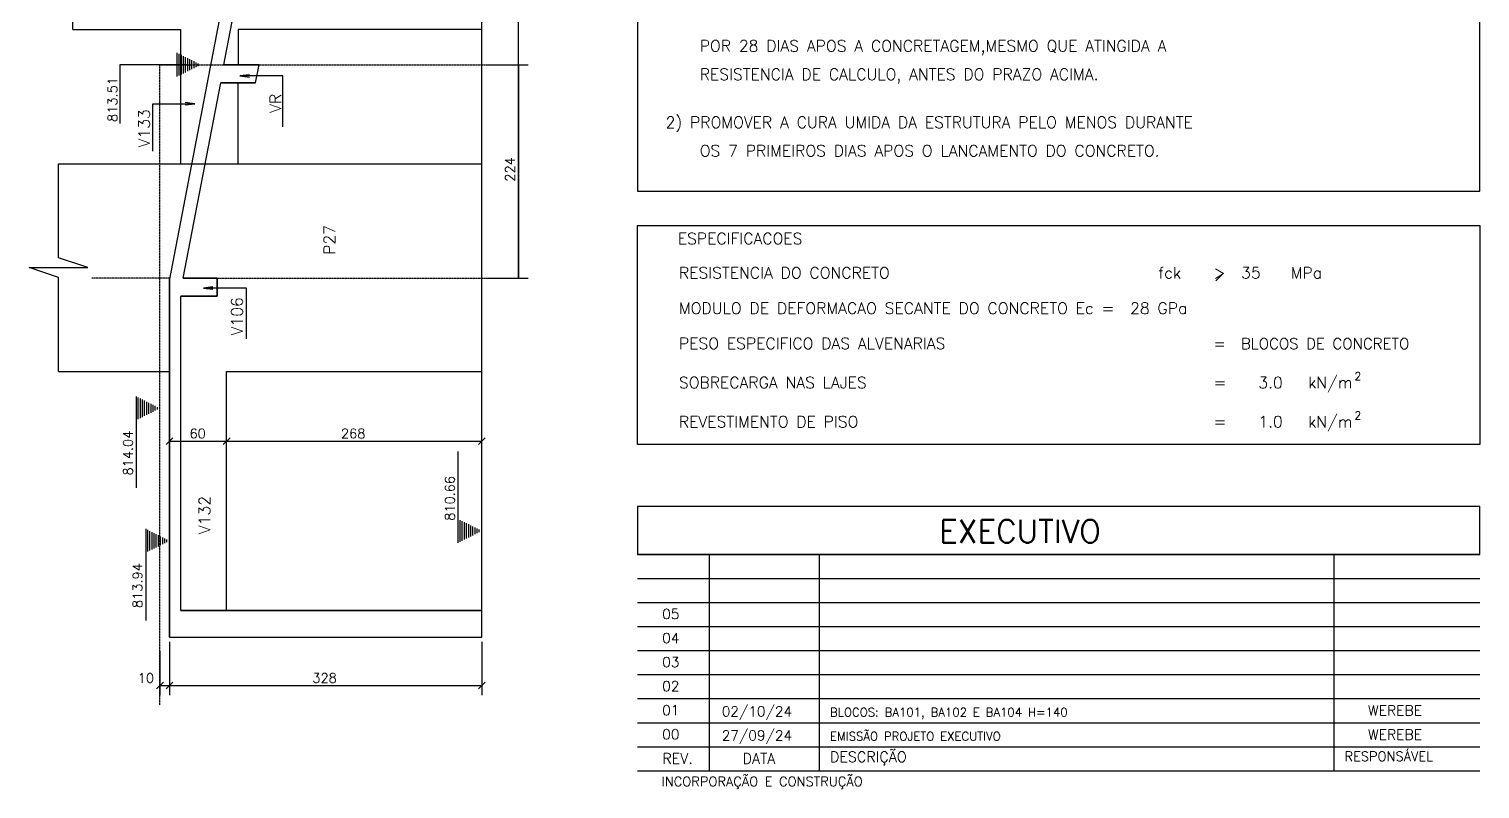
# Model space of a CAD drawing. Extents: x 1310 to 7065, y 666 to 4166.
# Drawn here: x 5491 to 7015, y 1704 to 2502 of the extents above; entities that cross this region are included whole.
import ezdxf

# ---------------------------------------------------------------- set-up
doc = ezdxf.new("R2010")
doc.units = 0
doc.header["$MEASUREMENT"] = 0
doc.linetypes.add('ESTILO_TQS_0005', pattern=[0.4, 0.3, -0.1])
for name, color, linetype in [('1', 1, 'CONTINUOUS'), ('2', 2, 'CONTINUOUS'), ('3', 3, 'CONTINUOUS'), ('6', 6, 'CONTINUOUS'), ('8', 8, 'CONTINUOUS'), ('9', 9, 'CONTINUOUS')]:
    doc.layers.add(name, color=color, linetype=linetype)
doc.styles.get("Standard").update_dxf_attribs({"font": 'ROMANS.SHX'})

msp = doc.modelspace()

# ---------------------------------------------------------------- linework, layer by layer
at = {"layer": '1', "linetype": 'Continuous'}
msp.add_line((7014.456431, 1722.362301), (6130.224573, 1722.362301), dxfattribs=at)
for points in [[(6130.224573, 2331.294051), (7014.713088, 2331.294051), (7014.713088, 2575.353036), (6130.224573, 2575.353036), (6130.224573, 2331.294051)], [(6130.224573, 2295.371755), (7014.713088, 2295.371755), (7014.713088, 2065.333663), (6130.224573, 2065.333663), (6130.224573, 2295.371755)]]:
    msp.add_lwpolyline(points, dxfattribs=at)
at = {"layer": '2', "linetype": 'Continuous'}
for p, q in [((5635.168152, 2065.362114), (5642.23922, 2072.433182)), ((5695.168152, 2065.362114), (5702.23922, 2072.433182)), ((5695.168152, 2065.362114), (5702.23922, 2072.433182)), ((5963.168152, 2065.362114), (5970.23922, 2072.433182)), ((5625.168152, 1808.64051), (5632.23922, 1815.711578)), ((5635.168152, 1808.64051), (5642.23922, 1815.711578)), ((5635.168152, 1808.64051), (5642.23922, 1815.711578)), ((5963.168152, 1808.64051), (5970.23922, 1815.711578))]:
    msp.add_line(p, q, dxfattribs=at)
at = {"layer": '3', "linetype": 'Continuous'}
for p, q in [((5537.040329, 2501.0645), (5650.703686, 2501.0645)), ((5650.703686, 2360.0645), (5650.703686, 2501.0645)), ((5646.674235, 2451.634855), (5646.674235, 2476.634879)), ((5648.903854, 2452.749653), (5648.903854, 2475.520129)), ((5651.133402, 2453.86445), (5651.133402, 2474.405331)), ((5653.362997, 2454.979248), (5653.362997, 2473.290581)), ((5655.592544, 2456.093998), (5655.592544, 2472.175784)), ((5657.822092, 2457.208795), (5657.822139, 2471.060986)), ((5660.051687, 2458.323593), (5660.051687, 2469.946236)), ((5662.281294, 2459.43839), (5662.281246, 2468.831439)), ((5656.657798, 2464.134879), (5586.419449, 2464.134879)), ((5586.419449, 2464.134879), (5586.419449, 2402.433638)), ((5664.510901, 2460.553188), (5664.510841, 2467.716641)), ((5666.740449, 2461.667986), (5666.740449, 2466.601844)), ((5668.969996, 2462.782736), (5668.969996, 2465.487022)), ((5710.703686, 2360.0645), (5710.703686, 2445.134879)), ((5522.037458, 2360.0645), (5966.703686, 2360.0645)), ((6737.471617, 2237.048561), (6743.431214, 2243.236509)), ((5522.037458, 2142.0645), (5638.703686, 2142.0645)), ((5698.703686, 1891.0645), (5698.703686, 2142.0645)), ((5698.703686, 2142.0645), (5966.703686, 2142.0645)), ((5603.703674, 2115.867501), (5603.703674, 2019.867521)), ((5605.933293, 2091.982274), (5605.933293, 2114.752751)), ((5608.162841, 2093.097072), (5608.162841, 2113.637953)), ((5610.392436, 2094.21187), (5610.392436, 2112.523203)), ((5612.621983, 2095.32662), (5612.621983, 2111.408406)), ((5614.851531, 2096.441417), (5614.851578, 2110.293608)), ((5617.081126, 2097.556215), (5617.081126, 2109.178858)), ((5619.310733, 2098.671012), (5619.310685, 2108.064061)), ((5621.54034, 2099.78581), (5621.540281, 2106.949263)), ((5623.769888, 2100.900607), (5623.769888, 2105.834465)), ((5625.999435, 2102.015357), (5625.999435, 2104.719644)), ((5941.703674, 1962.133552), (5941.703674, 2058.133532)), ((5943.933293, 1963.248302), (5943.933293, 1986.018778)), ((5946.162841, 1964.363099), (5946.162841, 1984.90398)), ((5948.392436, 1965.477849), (5948.392436, 1983.789183)), ((5950.621983, 1966.592647), (5950.621983, 1982.674433)), ((5952.851578, 1967.707444), (5952.851531, 1981.559635)), ((5613.703674, 1976.715998), (5613.703674, 1880.716018)), ((5615.933293, 1952.830772), (5615.933293, 1975.601248)), ((5618.162841, 1953.94557), (5618.162841, 1974.486451)), ((5620.392436, 1955.060367), (5620.392436, 1973.371701)), ((5622.621983, 1956.175117), (5622.621983, 1972.256903)), ((5624.851531, 1957.289915), (5624.851578, 1971.142106)), ((5627.081126, 1958.404712), (5627.081126, 1970.027356)), ((5629.310733, 1959.51951), (5629.310685, 1968.912558)), ((5631.54034, 1960.634307), (5631.540281, 1967.79776)), ((5633.769888, 1961.749105), (5633.769888, 1966.682963)), ((5635.999435, 1962.863855), (5635.999435, 1965.568141)), ((5955.081126, 1968.822194), (5955.081126, 1980.444838)), ((5957.310685, 1969.936992), (5957.310733, 1979.33004)), ((5959.540281, 1971.051789), (5959.54034, 1978.215242)), ((5961.769888, 1972.166587), (5961.769888, 1977.100445)), ((5963.999435, 1973.281408), (5963.999435, 1975.985695))]:
    msp.add_line(p, q, dxfattribs=at)
msp.add_lwpolyline([(5966.703686, 2501.0645), (5710.703686, 2501.0645), (5710.703686, 2464.134879)], dxfattribs=at)
at = {"layer": '6', "linetype": 'Continuous'}
for p, q in [((5966.703686, 1863.0645), (5966.703686, 4115.886532)), ((5729.123737, 2445.134879), (5692.46802, 2445.134879)), ((5653.141031, 2240.064595), (5688.703686, 2240.064595)), ((5688.703686, 2240.064595), (5688.703686, 2221.064595)), ((5638.703686, 1882.0645), (5638.703686, 2239.114379)), ((5650.703686, 1891.0645), (5650.703686, 2221.064595)), ((5688.703686, 2221.064595), (5650.703686, 2221.064595)), ((5650.703686, 1891.0645), (5966.703686, 1891.0645)), ((5638.703686, 1863.0645), (5638.703686, 1882.0645)), ((5638.703686, 1863.0645), (5652.703686, 1863.0645)), ((5652.703686, 1863.0645), (5966.703686, 1863.0645))]:
    msp.add_line(p, q, dxfattribs=at)
for points in [[(5695.91288, 2464.134879), (5732.568393, 2464.134879), (5695.912877, 2464.134879)], [(6130.224573, 1949.736208), (7014.713088, 1949.736208), (7014.713088, 2000.263742), (6130.224573, 2000.263742), (6130.224573, 1949.736208)]]:
    msp.add_lwpolyline(points, dxfattribs=at)
at = {"layer": '8', "linetype": 'Continuous'}
msp.add_lwpolyline([(5966.703686, 3949.475481), (5638.703686, 2239.114379), (5638.703686, 1882.0645), (5638.703686, 1863.0645), (5966.703686, 1863.0645), (5966.703686, 1891.0645), (5650.703686, 1891.0645), (5650.703686, 2221.064595), (5688.703686, 2221.064595), (5688.703686, 2240.064595), (5653.14104, 2240.064595), (5692.46802, 2445.134879), (5729.123737, 2445.134879), (5732.767502, 2464.134813), (5695.91288, 2464.134879), (5835.147894, 3189.134869), (5871.802537, 3189.134865), (5875.446258, 3208.135102), (5838.790227, 3208.13522), (5966.703686, 3875.143993), (5966.703686, 3949.475481)], dxfattribs=at)
at = {"layer": '9', "linetype": 'Continuous'}
for p, q in [((6005.185847, 2464.134879), (6005.185847, 3155.134879)), ((5537.040329, 2501.0645), (5537.040329, 2522.193081)), ((5971.703686, 2464.134879), (6015.185847, 2464.134879)), ((6005.185847, 2240.064595), (6005.185847, 2464.134879)), ((5522.037458, 2261.345509), (5522.037458, 2360.0645)), ((5522.037458, 2142.0645), (5522.037458, 2240.78355)), ((5971.703686, 2240.064595), (6015.185847, 2240.064595)), ((5638.703686, 2068.897648), (5698.703686, 2068.897648)), ((5698.703686, 2068.897648), (5966.703686, 2068.897648)), ((7014.713088, 2000.263742), (6130.224573, 2000.263742)), ((7014.713088, 1949.736208), (6130.224573, 1949.736208)), ((6205.257962, 1949.736208), (6205.257962, 1722.362301)), ((6321.194543, 1722.362301), (6321.194543, 1949.736208)), ((6861.468251, 1722.362301), (6861.468251, 1949.736208)), ((7014.456431, 1924.47244), (6130.224573, 1924.47244)), ((7014.456431, 1899.208673), (6130.224573, 1899.208673)), ((7014.456431, 1873.944906), (6130.224573, 1873.944906)), ((5628.703686, 1848.496563), (5628.703686, 1802.176044)), ((5638.703686, 1858.0645), (5638.703686, 1802.176044)), ((5966.703686, 1858.0645), (5966.703686, 1802.176044)), ((7014.456431, 1848.681138), (6130.224573, 1848.681138)), ((7014.456431, 1823.417371), (6130.224573, 1823.417371)), ((5628.703686, 1812.176044), (5638.703686, 1812.176044)), ((5638.703686, 1812.176044), (5966.703686, 1812.176044)), ((7014.456431, 1798.153603), (6130.224573, 1798.153603)), ((7014.456431, 1772.889836), (6130.224573, 1772.889836)), ((7014.456431, 1747.626069), (6130.224573, 1747.626069))]:
    msp.add_line(p, q, dxfattribs=at)
at = {"layer": '9', "linetype": 'ESTILO_TQS_0005'}
for p, q in [((5628.703686, 2464.134879), (6005.185847, 2464.134879)), ((5628.703686, 2240.064595), (5628.703686, 2464.134879)), ((5638.703686, 2240.064595), (5557.246443, 2240.064595)), ((5628.703686, 1791.492182), (5628.703686, 2240.064595)), ((5688.703686, 2240.064595), (6005.185847, 2240.064595))]:
    msp.add_line(p, q, dxfattribs=at)
at = {"layer": '9', "linetype": 'Continuous'}
for points in [[(5757.81227, 2399.103551), (5757.81227, 2452.390902), (5712.699684, 2452.390902), (5722.614132, 2453.696164), (5712.699684, 2452.390902), (5722.614132, 2451.08564)], [(6005.185847, 2464.134879), (6005.185847, 2240.064595), (6005.185847, 2464.134879), (6005.185847, 2240.064595)], [(5621.086102, 2373.453799), (5621.086102, 2423.163009), (5665.146538, 2423.163009), (5655.23209, 2421.857748), (5665.146538, 2423.163009), (5655.23209, 2424.468271)], [(5522.037458, 2220.221533), (5522.037458, 2240.78355), (5491.194491, 2251.0645), (5552.880423, 2251.0645), (5522.037458, 2261.345509), (5522.037458, 2281.907467)], [(5719.378373, 2176.396045), (5719.378373, 2229.683395), (5674.265787, 2229.683395), (5684.180236, 2230.988657), (5674.265787, 2229.683395), (5684.180236, 2228.378133)]]:
    msp.add_lwpolyline(points, dxfattribs=at)

# ---------------------------------------------------------------- texts
at = {"layer": '2', "linetype": 'Continuous'}
msp.add_text('224', height=10, rotation=90, dxfattribs=at).set_placement((6001.303553, 2341.334147))
for s, p in [('60', (5659.703686, 2071.897648)), ('268', (5818.703686, 2071.897648)), ('10', (5605.370356, 1815.176044)), ('328', (5788.703686, 1815.176044))]:
    msp.add_text(s, height=10, dxfattribs=at).set_placement(p)
at = {"layer": '3', "linetype": 'Continuous'}
for s, height, p in [('POR 28 DIAS APOS A CONCRETAGEM,MESMO QUE ATINGIDA A', 11.985081, (6195.446975, 2477.940573)), ('RESISTENCIA DE CALCULO, ANTES DO PRAZO ACIMA.', 11.985081, (6195.446975, 2448.067717)), ('2) PROMOVER A CURA UMIDA DA ESTRUTURA PELO MENOS DURANTE', 11.985081, (6159.588318, 2397.665696)), ('OS 7 PRIMEIROS DIAS APOS O LANCAMENTO DO CONCRETO.', 11.985081, (6195.446975, 2367.79284)), ('ESPECIFICACOES', 11.979091, (6172.349792, 2275.639947)), ('RESISTENCIA DO CONCRETO', 11.979091, (6173.62257, 2239.627808)), ('fck', 11.979091, (6676.872396, 2239.627808)), ('>  35', 12, (6735.079543, 2239.627808)), ('MPa', 11.979091, (6815.979578, 2239.627808)), ('MODULO DE DEFORMACAO SECANTE DO CONCRETO Ec =  28 GPa', 12, (6173.62257, 2202.44022)), ('PESO ESPECIFICO DAS ALVENARIAS', 11.979091, (6173.62257, 2165.469754)), ('=  BLOCOS DE CONCRETO', 11.499926, (6735.079543, 2165.469754)), ('SOBRECARGA NAS LAJES', 11.97909, (6173.62257, 2124.422653)), ('3.0', 11.97909, (6781.955219, 2124.422653)), ('kN/m', 11.979091, (6834.191539, 2124.422653)), ('2', 8.385363, (6882.807927, 2132.871655)), ('=', 11.979091, (6735.079543, 2124.422653)), ('REVESTIMENTO DE PISO', 11.979091, (6173.62257, 2083.279776)), ('=', 11.979091, (6735.079543, 2083.279776)), ('1.0', 11.979091, (6781.955219, 2083.279776)), ('kN/m', 11.979091, (6834.191539, 2083.279776)), ('2', 8.385363, (6882.807927, 2091.728777)), ('05', 10.5, (6156.111378, 1882.153565)), ('04', 10.5, (6156.111378, 1856.889798)), ('03', 10.5, (6156.111378, 1831.62603)), ('02', 10.5, (6156.111378, 1806.362263)), ('01', 10.5, (6156.111378, 1781.098496)), ('02/10/24', 10.5, (6218.624643, 1779.842921)), ('BLOCOS: BA101, BA102 E BA104 H=140', 9, (6332.182514, 1779.729611)), ('WEREBE', 10.749893, (6897.247662, 1780.663543)), ('00', 10.499895, (6156.111378, 1755.834728)), ('27/09/24', 10.5, (6218.624643, 1754.579154)), ('EMISSÃO PROJETO EXECUTIVO', 9, (6332.182514, 1754.465844)), ('WEREBE', 10.749893, (6897.247662, 1755.399775)), ('REV.', 10.99989, (6156.111378, 1730.070966)), ('DATA', 10.99989, (6240.441035, 1730.070966)), ('DESCRIÇÃO', 10.99989, (6332.182514, 1731.90269)), ('RESPONSÁVEL', 9.9999, (6872.456223, 1732.90268)), ('INCORPORAÇÃO E CONSTRUÇÃO', 9.9999, (6155.261751, 1706.483385))]:
    msp.add_text(s, height=height, dxfattribs=at).set_placement(p)
for s, height, p in [('813.51', 10, (5583.86497, 2404.067217)), ('VR', 12, (5755.919076, 2413.567169)), ('V133', 12, (5618.061913, 2377.296561)), ('P27', 12, (5812.586826, 2264.459118)), ('V106', 12, (5715.62265, 2179.91054)), ('814.04', 10, (5600.145769, 2032.761344)), ('810.66', 10, (5938.145769, 1985.239708)), ('V132', 12, (5681.528704, 1971.18907)), ('813.94', 10, (5610.145769, 1893.609842))]:
    msp.add_text(s, height=height, rotation=90, dxfattribs=at).set_placement(p)
at = {"layer": '6', "linetype": 'Continuous'}
msp.add_text('EXECUTIVO', height=24, dxfattribs=at).set_placement((6446.972307, 1962.264218))

doc.saveas('drawing.dxf')
